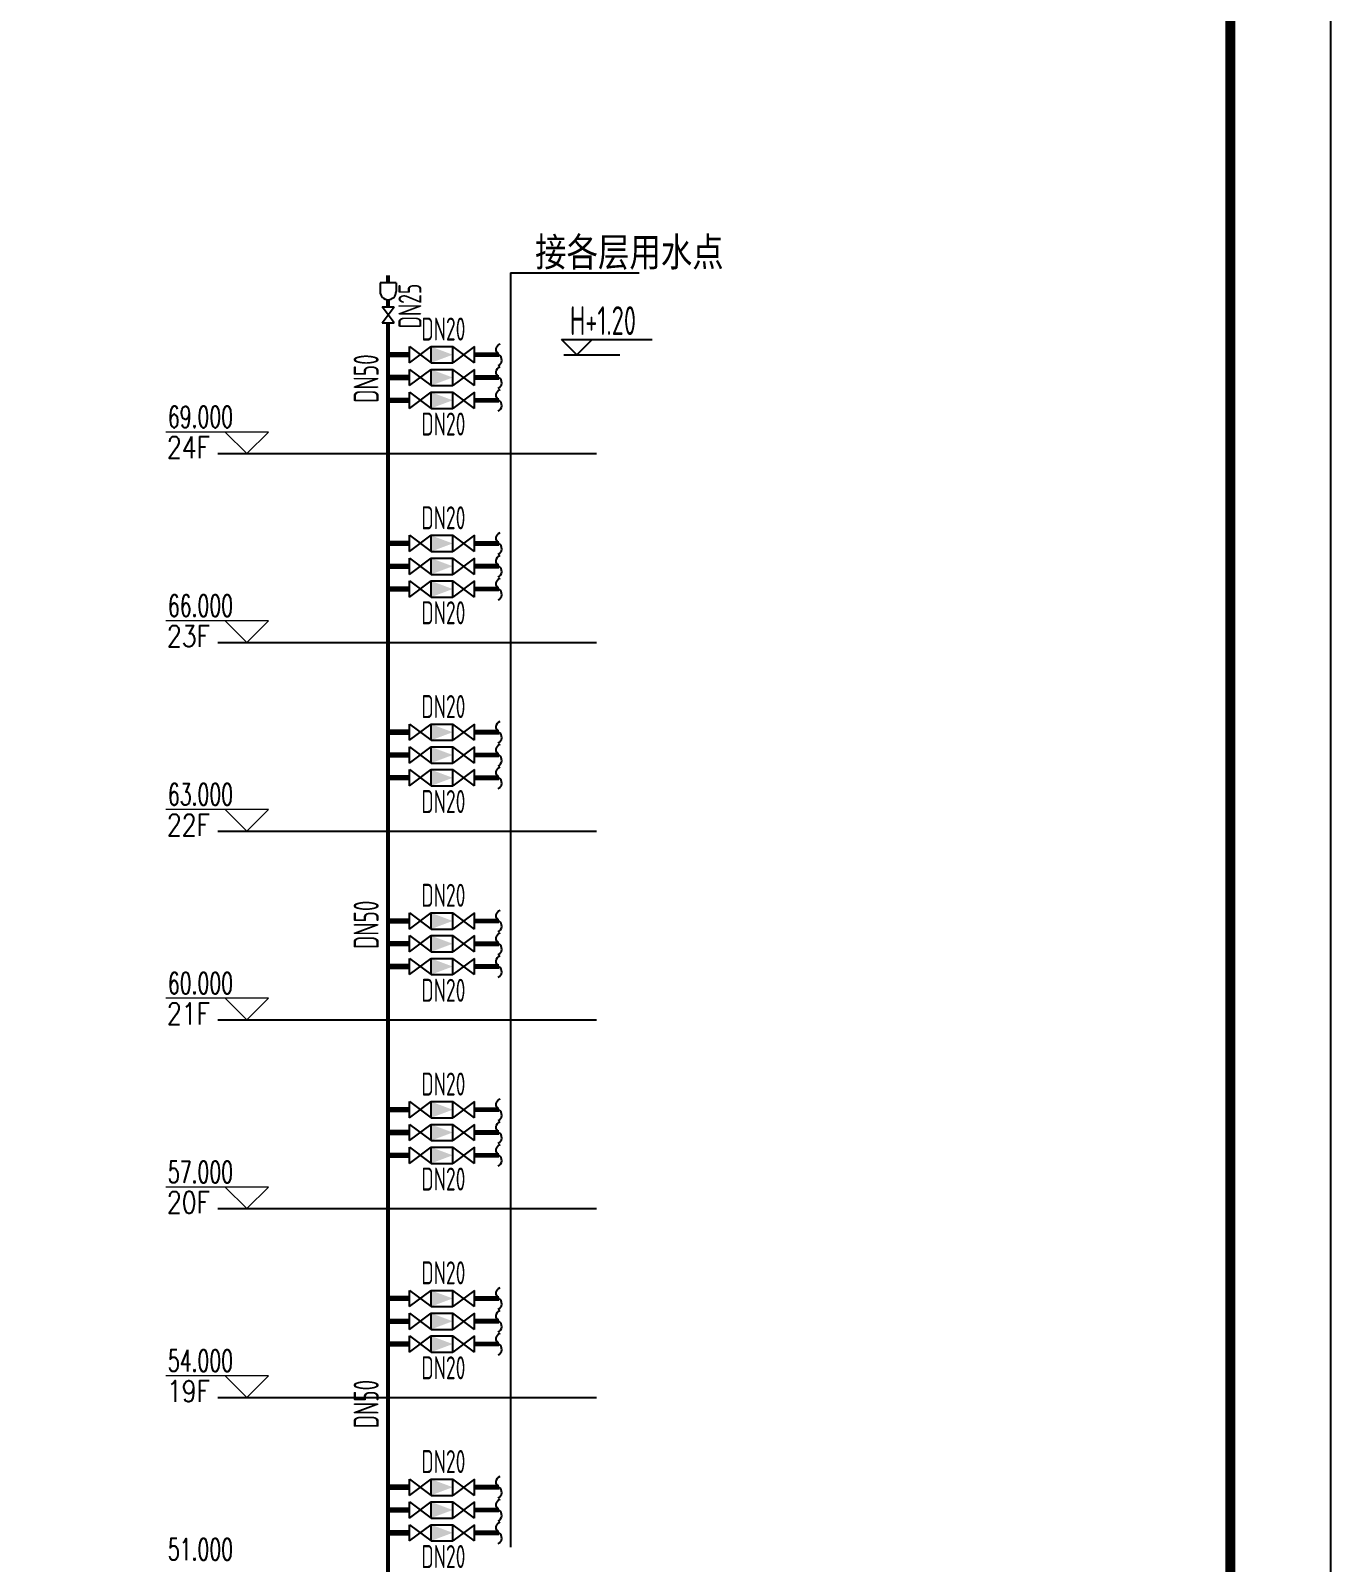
# Model space of a CAD drawing. Header units: millimetres. Extents: x 10779125 to 11142123, y -372083 to -144871.
# Drawn here: x 10921341 to 10934342, y -301535 to -286214 of the extents above; entities that cross this region are included whole.
import ezdxf
from ezdxf.enums import TextEntityAlignment as Align

# ---------------------------------------------------------------- set-up
doc = ezdxf.new("R2010")
doc.units = ezdxf.units.MM
doc.header["$LTSCALE"] = 1000
doc.header["$MEASUREMENT"] = 0
doc.layers.get('0').update_dxf_attribs({"color": 255, "linetype": 'CONTINUOUS'})
for name, color, linetype in [('_标注', 7, 'CONTINUOUS'), ('JG', 1, 'CONTINUOUS'), ('TWT', 7, 'CONTINUOUS'), ('TWT_TEXT', 7, 'CONTINUOUS'), ('W-OTHERS02', 7, 'CONTINUOUS'), ('WW_PJ', 7, 'CONTINUOUS'), ('喷淋', 6, 'CONTINUOUS'), ('消防', 3, 'CONTINUOUS')]:
    doc.layers.add(name, color=color, linetype=linetype)
doc.layers.add('TWT_ELEV', color=3, linetype='CONTINUOUS', lineweight=15)
doc.styles.add('_TWT_DIM', font='SIMPLEX', dxfattribs={"width": 0.8, "height": 3.5, "bigfont": 'HZTXT'})
doc.styles.add('_TWT_DIM_ELE', font='SIMPLEX', dxfattribs={"width": 0.8, "height": 3.5, "bigfont": 'HZTXT'})
doc.styles.add('gps_hz', font='tssdeng.shx', dxfattribs={"width": 0.7, "bigfont": 'tssdchn.shx'})
doc.styles.get("Standard").update_dxf_attribs({"font": 'symbol.ttf'})

# ---------------------------------------------------------------- blocks, each defined once
blk = doc.blocks.new('tk')
blk.add_lwpolyline([(3470009, -88473), (3470009, -4373), (3529409, -4373), (3529409, -88473)], close=True)
at = {"const_width": 100}
blk.add_lwpolyline([(3528409, -6873), (3528409, -87473), (3471009, -87473), (3471009, -6873)], close=True, dxfattribs=at)
blk = doc.blocks.new('$DGFH')
blk.add_lwpolyline([(0.07, -1.01, -0.575183), (0, 0, 0.604745), (-0.11, 1.01, 16.924828)], format="xyb")

msp = doc.modelspace()

# ---------------------------------------------------------------- linework, layer by layer
for p, q in [((10926141.5, -288635.6), (10927426.7, -288635.6)), ((10926141.5, -288635.6), (10926141.5, -301384.8)), ((10926672.7, -289455.4), (10927234.3, -289455.4))]:
    msp.add_line(p, q)
at = {"layer": 'JG'}
for points, const_width in [([(10924916.5, -288736.1), (10924916.5, -288661.3)], 40.1), ([(10924916.5, -288977), (10924916.5, -288905.2)], 40.1), ([(10924916.5, -289137.5), (10924916.5, -333249.1)], 40.1), ([(10924916.5, -289455.4), (10925128.8, -289455.4)], 54.2), ([(10925779, -289455.4), (10926025, -289455.4)], 48.8), ([(10924916.5, -289683.4), (10925128.8, -289683.4)], 54.2), ([(10925779, -289683.4), (10926025, -289683.4)], 48.8), ([(10924916.5, -289911.4), (10925128.8, -289911.4)], 54.2), ([(10925779, -289911.4), (10926025, -289911.4)], 48.8), ([(10924916.5, -291343.4), (10925128.8, -291343.4)], 54.2), ([(10925779, -291343.4), (10926025, -291343.4)], 48.8), ([(10924916.5, -291571.4), (10925128.8, -291571.4)], 54.2), ([(10925779, -291571.4), (10926025, -291571.4)], 48.8), ([(10924916.5, -291799.4), (10925128.8, -291799.4)], 54.2), ([(10925779, -291799.4), (10926025, -291799.4)], 48.8), ([(10924916.5, -293231.4), (10925128.8, -293231.4)], 54.2), ([(10925779, -293231.4), (10926025, -293231.4)], 48.8), ([(10924916.5, -293459.4), (10925128.8, -293459.4)], 54.2), ([(10925779, -293459.4), (10926025, -293459.4)], 48.8), ([(10924916.5, -293687.4), (10925128.8, -293687.4)], 54.2), ([(10925779, -293687.4), (10926025, -293687.4)], 48.8), ([(10924916.5, -295119.4), (10925128.8, -295119.4)], 54.2), ([(10925779, -295119.4), (10926025, -295119.4)], 48.8), ([(10924916.5, -295347.4), (10925128.8, -295347.4)], 54.2), ([(10925779, -295347.4), (10926025, -295347.4)], 48.8), ([(10924916.5, -295575.4), (10925128.8, -295575.4)], 54.2), ([(10925779, -295575.4), (10926025, -295575.4)], 48.8), ([(10924916.5, -297007.4), (10925128.8, -297007.4)], 54.2), ([(10925779, -297007.4), (10926025, -297007.4)], 48.8), ([(10924916.5, -297235.4), (10925128.8, -297235.4)], 54.2), ([(10925779, -297235.4), (10926025, -297235.4)], 48.8), ([(10924916.5, -297463.4), (10925128.8, -297463.4)], 54.2), ([(10925779, -297463.4), (10926025, -297463.4)], 48.8), ([(10924916.5, -298895.4), (10925128.8, -298895.4)], 54.2), ([(10925779, -298895.4), (10926025, -298895.4)], 48.8), ([(10924916.5, -299123.4), (10925128.8, -299123.4)], 54.2), ([(10925779, -299123.4), (10926025, -299123.4)], 48.8), ([(10924916.5, -299351.4), (10925128.8, -299351.4)], 54.2), ([(10925779, -299351.4), (10926025, -299351.4)], 48.8), ([(10924916.5, -300783.4), (10925128.8, -300783.4)], 54.2), ([(10925779, -300783.4), (10926025, -300783.4)], 48.8), ([(10924916.5, -301011.4), (10925128.8, -301011.4)], 54.2), ([(10925779, -301011.4), (10926025, -301011.4)], 48.8), ([(10924916.5, -301239.4), (10925128.8, -301239.4)], 54.2), ([(10925779, -301239.4), (10926025, -301239.4)], 48.8)]:
    msp.add_lwpolyline(points, dxfattribs=dict(at, const_width=const_width))
at = {"layer": 'TWT', "color": 8}
for p, q in [((10923213.4, -290444.8), (10926999.8, -290444.8)), ((10923213.4, -292332.8), (10926999.8, -292332.8)), ((10923213.4, -294220.8), (10926999.8, -294220.8)), ((10923213.4, -296108.8), (10926999.8, -296108.8)), ((10923213.4, -297996.8), (10926999.8, -297996.8)), ((10923213.4, -299884.8), (10926999.8, -299884.8))]:
    msp.add_line(p, q, dxfattribs=at)
at = {"layer": 'TWT_ELEV'}
for p, q in [((10923719.6, -290228.8), (10922692, -290228.8)), ((10923503.6, -290444.8), (10923287.6, -290228.8)), ((10923503.6, -290444.8), (10923719.6, -290228.8)), ((10923719.6, -292116.8), (10922692, -292116.8)), ((10923503.6, -292332.8), (10923287.6, -292116.8)), ((10923503.6, -292332.8), (10923719.6, -292116.8)), ((10923719.6, -294004.8), (10922692, -294004.8)), ((10923503.6, -294220.8), (10923287.6, -294004.8)), ((10923503.6, -294220.8), (10923719.6, -294004.8)), ((10923719.6, -295892.8), (10922692, -295892.8)), ((10923503.6, -296108.8), (10923287.6, -295892.8)), ((10923503.6, -296108.8), (10923719.6, -295892.8)), ((10923719.6, -297780.8), (10922692, -297780.8)), ((10923503.6, -297996.8), (10923287.6, -297780.8)), ((10923503.6, -297996.8), (10923719.6, -297780.8)), ((10923719.6, -299668.8), (10922692, -299668.8)), ((10923503.6, -299884.8), (10923287.6, -299668.8)), ((10923503.6, -299884.8), (10923719.6, -299668.8))]:
    msp.add_line(p, q, dxfattribs=at)
at = {"layer": 'W-OTHERS02', "color": 0}
for p, q in [((10926804.8, -289455.4), (10926652.1, -289302.7)), ((10926652.1, -289302.7), (10927539.6, -289302.7)), ((10926804.8, -289455.4), (10926652.1, -289302.7)), ((10926652.1, -289302.7), (10927557.2, -289302.7)), ((10926804.8, -289455.4), (10926957.5, -289302.7)), ((10926804.8, -289455.4), (10926957.5, -289302.7))]:
    msp.add_line(p, q, dxfattribs=at)
at = {"layer": '喷淋'}
for p, q in [((10924976.7, -289137.5), (10924856.3, -288977)), ((10924856.3, -289137.5), (10924976.7, -288977)), ((10924856.3, -288977), (10924976.7, -288977)), ((10924856.3, -289137.5), (10924976.7, -289137.5)), ((10925128.8, -289536.7), (10925128.8, -289374.2)), ((10925128.8, -289536.7), (10925345.5, -289374.2)), ((10925128.8, -289374.2), (10925345.5, -289536.7)), ((10925345.5, -289374.2), (10925562.2, -289374.2)), ((10925345.5, -289536.7), (10925345.5, -289374.2)), ((10925345.5, -289536.7), (10925345.5, -289374.2)), ((10925345.5, -289536.7), (10925345.5, -289374.2)), ((10925345.5, -289536.7), (10925345.5, -289374.2)), ((10925345.5, -289536.7), (10925345.5, -289374.2)), ((10925345.5, -289536.7), (10925345.5, -289374.2)), ((10925345.5, -289536.7), (10925345.5, -289374.2)), ((10925345.5, -289536.7), (10925345.5, -289374.2)), ((10925345.5, -289536.7), (10925345.5, -289374.2)), ((10925562.2, -289536.7), (10925562.2, -289374.2)), ((10925779, -289536.7), (10925562.2, -289374.2)), ((10925779, -289374.2), (10925562.2, -289536.7)), ((10925779, -289536.7), (10925779, -289374.2)), ((10925345.5, -289536.7), (10925562.2, -289536.7)), ((10925128.8, -289764.7), (10925128.8, -289602.1)), ((10925128.8, -289764.7), (10925345.5, -289602.1)), ((10925128.8, -289602.1), (10925345.5, -289764.7)), ((10925345.5, -289602.1), (10925562.2, -289602.1)), ((10925345.5, -289764.7), (10925345.5, -289602.1)), ((10925345.5, -289764.7), (10925345.5, -289602.1)), ((10925345.5, -289764.7), (10925345.5, -289602.1)), ((10925345.5, -289764.7), (10925345.5, -289602.1)), ((10925345.5, -289764.7), (10925345.5, -289602.1)), ((10925345.5, -289764.7), (10925345.5, -289602.1)), ((10925345.5, -289764.7), (10925345.5, -289602.1)), ((10925345.5, -289764.7), (10925345.5, -289602.1)), ((10925345.5, -289764.7), (10925345.5, -289602.1)), ((10925562.2, -289764.7), (10925562.2, -289602.1)), ((10925779, -289764.7), (10925562.2, -289602.1)), ((10925779, -289602.1), (10925562.2, -289764.7)), ((10925779, -289764.7), (10925779, -289602.1)), ((10925128.8, -289992.7), (10925128.8, -289830.1)), ((10925128.8, -289992.7), (10925345.5, -289830.1)), ((10925128.8, -289830.1), (10925345.5, -289992.7)), ((10925345.5, -289764.7), (10925562.2, -289764.7)), ((10925345.5, -289830.1), (10925562.2, -289830.1)), ((10925345.5, -289992.7), (10925345.5, -289830.1)), ((10925345.5, -289992.7), (10925345.5, -289830.1)), ((10925345.5, -289992.7), (10925345.5, -289830.1)), ((10925345.5, -289992.7), (10925345.5, -289830.1)), ((10925345.5, -289992.7), (10925345.5, -289830.1)), ((10925345.5, -289992.7), (10925345.5, -289830.1)), ((10925345.5, -289992.7), (10925345.5, -289830.1)), ((10925345.5, -289992.7), (10925345.5, -289830.1)), ((10925345.5, -289992.7), (10925345.5, -289830.1)), ((10925562.2, -289992.7), (10925562.2, -289830.1)), ((10925779, -289992.7), (10925562.2, -289830.1)), ((10925779, -289830.1), (10925562.2, -289992.7)), ((10925779, -289992.7), (10925779, -289830.1)), ((10925345.5, -289992.7), (10925562.2, -289992.7)), ((10925128.8, -291424.7), (10925128.8, -291262.2)), ((10925128.8, -291424.7), (10925345.5, -291262.2)), ((10925128.8, -291262.2), (10925345.5, -291424.7)), ((10925345.5, -291262.2), (10925562.2, -291262.2)), ((10925345.5, -291424.7), (10925345.5, -291262.2)), ((10925345.5, -291424.7), (10925345.5, -291262.2)), ((10925345.5, -291424.7), (10925345.5, -291262.2)), ((10925345.5, -291424.7), (10925345.5, -291262.2)), ((10925345.5, -291424.7), (10925345.5, -291262.2)), ((10925345.5, -291424.7), (10925345.5, -291262.2)), ((10925345.5, -291424.7), (10925345.5, -291262.2)), ((10925345.5, -291424.7), (10925345.5, -291262.2)), ((10925345.5, -291424.7), (10925345.5, -291262.2)), ((10925562.2, -291424.7), (10925562.2, -291262.2)), ((10925779, -291424.7), (10925562.2, -291262.2)), ((10925779, -291262.2), (10925562.2, -291424.7)), ((10925779, -291424.7), (10925779, -291262.2)), ((10925128.8, -291652.7), (10925128.8, -291490.1)), ((10925128.8, -291652.7), (10925345.5, -291490.1)), ((10925128.8, -291490.1), (10925345.5, -291652.7)), ((10925345.5, -291424.7), (10925562.2, -291424.7)), ((10925345.5, -291490.1), (10925562.2, -291490.1)), ((10925345.5, -291652.7), (10925345.5, -291490.1)), ((10925345.5, -291652.7), (10925345.5, -291490.1)), ((10925345.5, -291652.7), (10925345.5, -291490.1)), ((10925345.5, -291652.7), (10925345.5, -291490.1)), ((10925345.5, -291652.7), (10925345.5, -291490.1)), ((10925345.5, -291652.7), (10925345.5, -291490.1)), ((10925345.5, -291652.7), (10925345.5, -291490.1)), ((10925345.5, -291652.7), (10925345.5, -291490.1)), ((10925345.5, -291652.7), (10925345.5, -291490.1)), ((10925562.2, -291652.7), (10925562.2, -291490.1)), ((10925779, -291652.7), (10925562.2, -291490.1)), ((10925779, -291490.1), (10925562.2, -291652.7)), ((10925779, -291652.7), (10925779, -291490.1)), ((10925345.5, -291652.7), (10925562.2, -291652.7)), ((10925128.8, -291880.7), (10925128.8, -291718.1)), ((10925128.8, -291880.7), (10925345.5, -291718.1)), ((10925128.8, -291718.1), (10925345.5, -291880.7)), ((10925345.5, -291718.1), (10925562.2, -291718.1)), ((10925345.5, -291880.7), (10925345.5, -291718.1)), ((10925345.5, -291880.7), (10925345.5, -291718.1)), ((10925345.5, -291880.7), (10925345.5, -291718.1)), ((10925345.5, -291880.7), (10925345.5, -291718.1)), ((10925345.5, -291880.7), (10925345.5, -291718.1)), ((10925345.5, -291880.7), (10925345.5, -291718.1)), ((10925345.5, -291880.7), (10925345.5, -291718.1)), ((10925345.5, -291880.7), (10925345.5, -291718.1)), ((10925345.5, -291880.7), (10925345.5, -291718.1)), ((10925562.2, -291880.7), (10925562.2, -291718.1)), ((10925779, -291880.7), (10925562.2, -291718.1)), ((10925779, -291718.1), (10925562.2, -291880.7)), ((10925779, -291880.7), (10925779, -291718.1)), ((10925345.5, -291880.7), (10925562.2, -291880.7)), ((10925128.8, -293312.7), (10925128.8, -293150.2)), ((10925128.8, -293312.7), (10925345.5, -293150.2)), ((10925128.8, -293150.2), (10925345.5, -293312.7)), ((10925345.5, -293150.2), (10925562.2, -293150.2)), ((10925345.5, -293312.7), (10925345.5, -293150.2)), ((10925345.5, -293312.7), (10925345.5, -293150.2)), ((10925345.5, -293312.7), (10925345.5, -293150.2)), ((10925345.5, -293312.7), (10925345.5, -293150.2)), ((10925345.5, -293312.7), (10925345.5, -293150.2)), ((10925345.5, -293312.7), (10925345.5, -293150.2)), ((10925345.5, -293312.7), (10925345.5, -293150.2)), ((10925345.5, -293312.7), (10925345.5, -293150.2)), ((10925345.5, -293312.7), (10925345.5, -293150.2)), ((10925562.2, -293312.7), (10925562.2, -293150.2)), ((10925779, -293312.7), (10925562.2, -293150.2)), ((10925779, -293150.2), (10925562.2, -293312.7)), ((10925779, -293312.7), (10925779, -293150.2)), ((10925128.8, -293540.7), (10925128.8, -293378.1)), ((10925128.8, -293540.7), (10925345.5, -293378.1)), ((10925128.8, -293378.1), (10925345.5, -293540.7)), ((10925345.5, -293312.7), (10925562.2, -293312.7)), ((10925345.5, -293378.1), (10925562.2, -293378.1)), ((10925345.5, -293540.7), (10925345.5, -293378.1)), ((10925345.5, -293540.7), (10925345.5, -293378.1)), ((10925345.5, -293540.7), (10925345.5, -293378.1)), ((10925345.5, -293540.7), (10925345.5, -293378.1)), ((10925345.5, -293540.7), (10925345.5, -293378.1)), ((10925345.5, -293540.7), (10925345.5, -293378.1)), ((10925345.5, -293540.7), (10925345.5, -293378.1)), ((10925345.5, -293540.7), (10925345.5, -293378.1)), ((10925345.5, -293540.7), (10925345.5, -293378.1)), ((10925562.2, -293540.7), (10925562.2, -293378.1)), ((10925779, -293540.7), (10925562.2, -293378.1)), ((10925779, -293378.1), (10925562.2, -293540.7)), ((10925779, -293540.7), (10925779, -293378.1)), ((10925345.5, -293540.7), (10925562.2, -293540.7)), ((10925128.8, -293768.7), (10925128.8, -293606.1)), ((10925128.8, -293768.7), (10925345.5, -293606.1)), ((10925128.8, -293606.1), (10925345.5, -293768.7)), ((10925345.5, -293606.1), (10925562.2, -293606.1)), ((10925345.5, -293768.7), (10925345.5, -293606.1)), ((10925345.5, -293768.7), (10925345.5, -293606.1)), ((10925345.5, -293768.7), (10925345.5, -293606.1)), ((10925345.5, -293768.7), (10925345.5, -293606.1)), ((10925345.5, -293768.7), (10925345.5, -293606.1)), ((10925345.5, -293768.7), (10925345.5, -293606.1)), ((10925345.5, -293768.7), (10925345.5, -293606.1)), ((10925345.5, -293768.7), (10925345.5, -293606.1)), ((10925345.5, -293768.7), (10925345.5, -293606.1)), ((10925562.2, -293768.7), (10925562.2, -293606.1)), ((10925779, -293768.7), (10925562.2, -293606.1)), ((10925779, -293606.1), (10925562.2, -293768.7)), ((10925779, -293768.7), (10925779, -293606.1)), ((10925345.5, -293768.7), (10925562.2, -293768.7)), ((10925128.8, -295200.7), (10925128.8, -295038.2)), ((10925128.8, -295200.7), (10925345.5, -295038.2)), ((10925128.8, -295038.2), (10925345.5, -295200.7)), ((10925345.5, -295038.2), (10925562.2, -295038.2)), ((10925345.5, -295200.7), (10925345.5, -295038.2)), ((10925345.5, -295200.7), (10925345.5, -295038.2)), ((10925345.5, -295200.7), (10925345.5, -295038.2)), ((10925345.5, -295200.7), (10925345.5, -295038.2)), ((10925345.5, -295200.7), (10925345.5, -295038.2)), ((10925345.5, -295200.7), (10925345.5, -295038.2)), ((10925345.5, -295200.7), (10925345.5, -295038.2)), ((10925345.5, -295200.7), (10925345.5, -295038.2)), ((10925345.5, -295200.7), (10925345.5, -295038.2)), ((10925562.2, -295200.7), (10925562.2, -295038.2)), ((10925779, -295200.7), (10925562.2, -295038.2)), ((10925779, -295038.2), (10925562.2, -295200.7)), ((10925779, -295200.7), (10925779, -295038.2)), ((10925345.5, -295200.7), (10925562.2, -295200.7)), ((10925128.8, -295428.7), (10925128.8, -295266.1)), ((10925128.8, -295428.7), (10925345.5, -295266.1)), ((10925128.8, -295266.1), (10925345.5, -295428.7)), ((10925345.5, -295266.1), (10925562.2, -295266.1)), ((10925345.5, -295428.7), (10925345.5, -295266.1)), ((10925345.5, -295428.7), (10925345.5, -295266.1)), ((10925345.5, -295428.7), (10925345.5, -295266.1)), ((10925345.5, -295428.7), (10925345.5, -295266.1)), ((10925345.5, -295428.7), (10925345.5, -295266.1)), ((10925345.5, -295428.7), (10925345.5, -295266.1)), ((10925345.5, -295428.7), (10925345.5, -295266.1)), ((10925345.5, -295428.7), (10925345.5, -295266.1)), ((10925345.5, -295428.7), (10925345.5, -295266.1)), ((10925562.2, -295428.7), (10925562.2, -295266.1)), ((10925779, -295428.7), (10925562.2, -295266.1)), ((10925779, -295266.1), (10925562.2, -295428.7)), ((10925779, -295428.7), (10925779, -295266.1)), ((10925128.8, -295656.7), (10925128.8, -295494.1)), ((10925128.8, -295656.7), (10925345.5, -295494.1)), ((10925128.8, -295494.1), (10925345.5, -295656.7)), ((10925345.5, -295428.7), (10925562.2, -295428.7)), ((10925345.5, -295494.1), (10925562.2, -295494.1)), ((10925345.5, -295656.7), (10925345.5, -295494.1)), ((10925345.5, -295656.7), (10925345.5, -295494.1)), ((10925345.5, -295656.7), (10925345.5, -295494.1)), ((10925345.5, -295656.7), (10925345.5, -295494.1)), ((10925345.5, -295656.7), (10925345.5, -295494.1)), ((10925345.5, -295656.7), (10925345.5, -295494.1)), ((10925345.5, -295656.7), (10925345.5, -295494.1)), ((10925345.5, -295656.7), (10925345.5, -295494.1)), ((10925345.5, -295656.7), (10925345.5, -295494.1)), ((10925562.2, -295656.7), (10925562.2, -295494.1)), ((10925779, -295656.7), (10925562.2, -295494.1)), ((10925779, -295494.1), (10925562.2, -295656.7)), ((10925779, -295656.7), (10925779, -295494.1)), ((10925345.5, -295656.7), (10925562.2, -295656.7)), ((10925128.8, -297088.7), (10925128.8, -296926.2)), ((10925128.8, -297088.7), (10925345.5, -296926.2)), ((10925128.8, -296926.2), (10925345.5, -297088.7)), ((10925345.5, -296926.2), (10925562.2, -296926.2)), ((10925345.5, -297088.7), (10925345.5, -296926.2)), ((10925345.5, -297088.7), (10925345.5, -296926.2)), ((10925345.5, -297088.7), (10925345.5, -296926.2)), ((10925345.5, -297088.7), (10925345.5, -296926.2)), ((10925345.5, -297088.7), (10925345.5, -296926.2)), ((10925345.5, -297088.7), (10925345.5, -296926.2)), ((10925345.5, -297088.7), (10925345.5, -296926.2)), ((10925345.5, -297088.7), (10925345.5, -296926.2)), ((10925345.5, -297088.7), (10925345.5, -296926.2)), ((10925562.2, -297088.7), (10925562.2, -296926.2)), ((10925779, -297088.7), (10925562.2, -296926.2)), ((10925779, -296926.2), (10925562.2, -297088.7)), ((10925779, -297088.7), (10925779, -296926.2)), ((10925128.8, -297316.7), (10925128.8, -297154.1)), ((10925128.8, -297316.7), (10925345.5, -297154.1)), ((10925128.8, -297154.1), (10925345.5, -297316.7)), ((10925345.5, -297088.7), (10925562.2, -297088.7)), ((10925345.5, -297154.1), (10925562.2, -297154.1)), ((10925345.5, -297316.7), (10925345.5, -297154.1)), ((10925345.5, -297316.7), (10925345.5, -297154.1)), ((10925345.5, -297316.7), (10925345.5, -297154.1)), ((10925345.5, -297316.7), (10925345.5, -297154.1)), ((10925345.5, -297316.7), (10925345.5, -297154.1)), ((10925345.5, -297316.7), (10925345.5, -297154.1)), ((10925345.5, -297316.7), (10925345.5, -297154.1)), ((10925345.5, -297316.7), (10925345.5, -297154.1)), ((10925345.5, -297316.7), (10925345.5, -297154.1)), ((10925562.2, -297316.7), (10925562.2, -297154.1)), ((10925779, -297316.7), (10925562.2, -297154.1)), ((10925779, -297154.1), (10925562.2, -297316.7)), ((10925779, -297316.7), (10925779, -297154.1)), ((10925128.8, -297544.7), (10925128.8, -297382.1)), ((10925128.8, -297544.7), (10925345.5, -297382.1)), ((10925128.8, -297382.1), (10925345.5, -297544.7)), ((10925345.5, -297316.7), (10925562.2, -297316.7)), ((10925345.5, -297382.1), (10925562.2, -297382.1)), ((10925345.5, -297544.7), (10925345.5, -297382.1)), ((10925345.5, -297544.7), (10925345.5, -297382.1)), ((10925345.5, -297544.7), (10925345.5, -297382.1)), ((10925345.5, -297544.7), (10925345.5, -297382.1)), ((10925345.5, -297544.7), (10925345.5, -297382.1)), ((10925345.5, -297544.7), (10925345.5, -297382.1)), ((10925345.5, -297544.7), (10925345.5, -297382.1)), ((10925345.5, -297544.7), (10925345.5, -297382.1)), ((10925345.5, -297544.7), (10925345.5, -297382.1)), ((10925562.2, -297544.7), (10925562.2, -297382.1)), ((10925779, -297544.7), (10925562.2, -297382.1)), ((10925779, -297382.1), (10925562.2, -297544.7)), ((10925779, -297544.7), (10925779, -297382.1)), ((10925345.5, -297544.7), (10925562.2, -297544.7)), ((10925128.8, -298976.7), (10925128.8, -298814.2)), ((10925128.8, -298976.7), (10925345.5, -298814.2)), ((10925128.8, -298814.2), (10925345.5, -298976.7)), ((10925345.5, -298814.2), (10925562.2, -298814.2)), ((10925345.5, -298976.7), (10925345.5, -298814.2)), ((10925345.5, -298976.7), (10925345.5, -298814.2)), ((10925345.5, -298976.7), (10925345.5, -298814.2)), ((10925345.5, -298976.7), (10925345.5, -298814.2)), ((10925345.5, -298976.7), (10925345.5, -298814.2)), ((10925345.5, -298976.7), (10925345.5, -298814.2)), ((10925345.5, -298976.7), (10925345.5, -298814.2)), ((10925345.5, -298976.7), (10925345.5, -298814.2)), ((10925345.5, -298976.7), (10925345.5, -298814.2)), ((10925562.2, -298976.7), (10925562.2, -298814.2)), ((10925779, -298976.7), (10925562.2, -298814.2)), ((10925779, -298814.2), (10925562.2, -298976.7)), ((10925779, -298976.7), (10925779, -298814.2)), ((10925128.8, -299204.7), (10925128.8, -299042.1)), ((10925128.8, -299204.7), (10925345.5, -299042.1)), ((10925128.8, -299042.1), (10925345.5, -299204.7)), ((10925345.5, -298976.7), (10925562.2, -298976.7)), ((10925345.5, -299042.1), (10925562.2, -299042.1)), ((10925345.5, -299204.7), (10925345.5, -299042.1)), ((10925345.5, -299204.7), (10925345.5, -299042.1)), ((10925345.5, -299204.7), (10925345.5, -299042.1)), ((10925345.5, -299204.7), (10925345.5, -299042.1)), ((10925345.5, -299204.7), (10925345.5, -299042.1)), ((10925345.5, -299204.7), (10925345.5, -299042.1)), ((10925345.5, -299204.7), (10925345.5, -299042.1)), ((10925345.5, -299204.7), (10925345.5, -299042.1)), ((10925345.5, -299204.7), (10925345.5, -299042.1)), ((10925562.2, -299204.7), (10925562.2, -299042.1)), ((10925779, -299204.7), (10925562.2, -299042.1)), ((10925779, -299042.1), (10925562.2, -299204.7)), ((10925779, -299204.7), (10925779, -299042.1)), ((10925345.5, -299204.7), (10925562.2, -299204.7)), ((10925128.8, -299432.7), (10925128.8, -299270.1)), ((10925128.8, -299432.7), (10925345.5, -299270.1)), ((10925128.8, -299270.1), (10925345.5, -299432.7)), ((10925345.5, -299270.1), (10925562.2, -299270.1)), ((10925345.5, -299432.7), (10925345.5, -299270.1)), ((10925345.5, -299432.7), (10925345.5, -299270.1)), ((10925345.5, -299432.7), (10925345.5, -299270.1)), ((10925345.5, -299432.7), (10925345.5, -299270.1)), ((10925345.5, -299432.7), (10925345.5, -299270.1)), ((10925345.5, -299432.7), (10925345.5, -299270.1)), ((10925345.5, -299432.7), (10925345.5, -299270.1)), ((10925345.5, -299432.7), (10925345.5, -299270.1)), ((10925345.5, -299432.7), (10925345.5, -299270.1)), ((10925562.2, -299432.7), (10925562.2, -299270.1)), ((10925779, -299432.7), (10925562.2, -299270.1)), ((10925779, -299270.1), (10925562.2, -299432.7)), ((10925779, -299432.7), (10925779, -299270.1)), ((10925345.5, -299432.7), (10925562.2, -299432.7)), ((10925128.8, -300864.7), (10925128.8, -300702.2)), ((10925128.8, -300864.7), (10925345.5, -300702.2)), ((10925128.8, -300702.2), (10925345.5, -300864.7)), ((10925345.5, -300702.2), (10925562.2, -300702.2)), ((10925345.5, -300864.7), (10925345.5, -300702.2)), ((10925345.5, -300864.7), (10925345.5, -300702.2)), ((10925345.5, -300864.7), (10925345.5, -300702.2)), ((10925345.5, -300864.7), (10925345.5, -300702.2)), ((10925345.5, -300864.7), (10925345.5, -300702.2)), ((10925345.5, -300864.7), (10925345.5, -300702.2)), ((10925345.5, -300864.7), (10925345.5, -300702.2)), ((10925345.5, -300864.7), (10925345.5, -300702.2)), ((10925345.5, -300864.7), (10925345.5, -300702.2)), ((10925562.2, -300864.7), (10925562.2, -300702.2)), ((10925779, -300864.7), (10925562.2, -300702.2)), ((10925779, -300702.2), (10925562.2, -300864.7)), ((10925779, -300864.7), (10925779, -300702.2)), ((10925345.5, -300864.7), (10925562.2, -300864.7)), ((10925128.8, -301092.7), (10925128.8, -300930.1)), ((10925128.8, -301092.7), (10925345.5, -300930.1)), ((10925128.8, -300930.1), (10925345.5, -301092.7)), ((10925345.5, -300930.1), (10925562.2, -300930.1)), ((10925345.5, -301092.7), (10925345.5, -300930.1)), ((10925345.5, -301092.7), (10925345.5, -300930.1)), ((10925345.5, -301092.7), (10925345.5, -300930.1)), ((10925345.5, -301092.7), (10925345.5, -300930.1)), ((10925345.5, -301092.7), (10925345.5, -300930.1)), ((10925345.5, -301092.7), (10925345.5, -300930.1)), ((10925345.5, -301092.7), (10925345.5, -300930.1)), ((10925345.5, -301092.7), (10925345.5, -300930.1)), ((10925345.5, -301092.7), (10925345.5, -300930.1)), ((10925562.2, -301092.7), (10925562.2, -300930.1)), ((10925779, -301092.7), (10925562.2, -300930.1)), ((10925779, -300930.1), (10925562.2, -301092.7)), ((10925779, -301092.7), (10925779, -300930.1)), ((10925128.8, -301320.7), (10925128.8, -301158.1)), ((10925128.8, -301320.7), (10925345.5, -301158.1)), ((10925128.8, -301158.1), (10925345.5, -301320.7)), ((10925345.5, -301092.7), (10925562.2, -301092.7)), ((10925345.5, -301158.1), (10925562.2, -301158.1)), ((10925345.5, -301320.7), (10925345.5, -301158.1)), ((10925345.5, -301320.7), (10925345.5, -301158.1)), ((10925345.5, -301320.7), (10925345.5, -301158.1)), ((10925345.5, -301320.7), (10925345.5, -301158.1)), ((10925345.5, -301320.7), (10925345.5, -301158.1)), ((10925345.5, -301320.7), (10925345.5, -301158.1)), ((10925345.5, -301320.7), (10925345.5, -301158.1)), ((10925345.5, -301320.7), (10925345.5, -301158.1)), ((10925345.5, -301320.7), (10925345.5, -301158.1)), ((10925562.2, -301320.7), (10925562.2, -301158.1)), ((10925779, -301320.7), (10925562.2, -301158.1)), ((10925779, -301158.1), (10925562.2, -301320.7)), ((10925779, -301320.7), (10925779, -301158.1)), ((10925345.5, -301320.7), (10925562.2, -301320.7))]:
    msp.add_line(p, q, dxfattribs=at)
for points in [[(10925345.5, -289374.2), (10925562.2, -289455.4), (10925345.5, -289536.7)], [(10925345.5, -289602.1), (10925562.2, -289683.4), (10925345.5, -289764.7)], [(10925345.5, -289830.1), (10925562.2, -289911.4), (10925345.5, -289992.7)], [(10925345.5, -291262.2), (10925562.2, -291343.4), (10925345.5, -291424.7)], [(10925345.5, -291490.1), (10925562.2, -291571.4), (10925345.5, -291652.7)], [(10925345.5, -291718.1), (10925562.2, -291799.4), (10925345.5, -291880.7)], [(10925345.5, -293150.2), (10925562.2, -293231.4), (10925345.5, -293312.7)], [(10925345.5, -293378.1), (10925562.2, -293459.4), (10925345.5, -293540.7)], [(10925345.5, -293606.1), (10925562.2, -293687.4), (10925345.5, -293768.7)], [(10925345.5, -295038.2), (10925562.2, -295119.4), (10925345.5, -295200.7)], [(10925345.5, -295266.1), (10925562.2, -295347.4), (10925345.5, -295428.7)], [(10925345.5, -295494.1), (10925562.2, -295575.4), (10925345.5, -295656.7)], [(10925345.5, -296926.2), (10925562.2, -297007.4), (10925345.5, -297088.7)], [(10925345.5, -297154.1), (10925562.2, -297235.4), (10925345.5, -297316.7)], [(10925345.5, -297382.1), (10925562.2, -297463.4), (10925345.5, -297544.7)], [(10925345.5, -298814.2), (10925562.2, -298895.4), (10925345.5, -298976.7)], [(10925345.5, -299042.1), (10925562.2, -299123.4), (10925345.5, -299204.7)], [(10925345.5, -299270.1), (10925562.2, -299351.4), (10925345.5, -299432.7)], [(10925345.5, -300702.2), (10925562.2, -300783.4), (10925345.5, -300864.7)], [(10925345.5, -300930.1), (10925562.2, -301011.4), (10925345.5, -301092.7)], [(10925345.5, -301158.1), (10925562.2, -301239.4), (10925345.5, -301320.7)]]:
    msp.add_solid(points, dxfattribs=at)
at = {"layer": '消防'}
for p, q in [((10924996.7, -288736.1), (10924836.2, -288736.1)), ((10924836.2, -288736.1), (10924836.2, -288824.9)), ((10924996.7, -288736.1), (10924996.7, -288824.9))]:
    msp.add_line(p, q, dxfattribs=at)
msp.add_arc((10924916.5, -288824.9), 80.3, 180, 0, dxfattribs=at)

# ---------------------------------------------------------------- block references
at = {"layer": '_标注'}
msp.add_blockref('tk', (7404932.6, -260359.8), dxfattribs=at)
at = {"layer": 'WW_PJ', "xscale": -108.3678911998868, "yscale": 108.3678911998868, "zscale": 108.3678911992535}
for p in [(10926025, -289455.4), (10926025, -289683.4), (10926025, -289911.4), (10926025, -291343.4), (10926025, -291571.4), (10926025, -291799.4), (10926025, -293231.4), (10926025, -293459.4), (10926025, -293687.4), (10926025, -295119.4), (10926025, -295347.4), (10926025, -295575.4), (10926025, -297007.4), (10926025, -297235.4), (10926025, -297463.4), (10926025, -298895.4), (10926025, -299123.4), (10926025, -299351.4), (10926025, -300783.4), (10926025, -301011.4), (10926025, -301239.4)]:
    msp.add_blockref('$DGFH', p, dxfattribs=at)

# ---------------------------------------------------------------- texts
at = {"width": 0.8}
msp.add_text('接各层用水点', height=288, dxfattribs=at).set_placement((10926387.2, -288572.1))
at = {"layer": '_标注', "style": 'gps_hz', "width": 0.65}
for s, height, rotation, p in [('DN25', 230, 90, (10925249.7, -289192.1)), ('H+1.20', 288, 0, (10926734.4, -289258.5))]:
    msp.add_text(s, height=height, rotation=rotation, dxfattribs=at).set_placement(p)
for p in [(10925249.3, -289313.9), (10925249.3, -290264), (10925249.3, -291201.9), (10925249.3, -292152), (10925249.3, -293089.9), (10925249.3, -294040), (10925249.3, -294977.9), (10925249.3, -295928), (10925249.3, -296865.9), (10925249.3, -297816), (10925249.3, -298753.9), (10925249.3, -299704), (10925249.3, -300641.9), (10925249.3, -301592)]:
    msp.add_text('DN20', height=230, dxfattribs=at).set_placement(p)
for p in [(10924821.6, -289694.6), (10924821.6, -295158.3), (10924821.6, -299952.6)]:
    msp.add_text('DN50', height=250, rotation=90, dxfattribs=at).set_placement(p, align=Align.CENTER)
at = {"layer": 'TWT_ELEV', "color": 7, "style": '_TWT_DIM_ELE', "width": 0.64}
for s, p in [('69.000', (10922713.6, -290185.6)), ('66.000', (10922713.6, -292073.6)), ('63.000', (10922713.6, -293961.6)), ('60.000', (10922713.6, -295849.6)), ('57.000', (10922713.6, -297737.6)), ('54.000', (10922713.6, -299625.6)), ('51.000', (10922713.6, -301513.6))]:
    msp.add_text(s, height=216, dxfattribs=at).set_placement(p)
at = {"layer": 'TWT_TEXT', "style": '_TWT_DIM', "width": 0.8}
for s, p in [('24F', (10922704.1, -290490.6)), ('23F', (10922704.1, -292378.6)), ('22F', (10922704.1, -294266.6)), ('21F', (10922704.1, -296154.6)), ('20F', (10922704.1, -298042.6)), ('19F', (10922704.1, -299930.6))]:
    msp.add_text(s, height=216, dxfattribs=at).set_placement(p)

doc.saveas('drawing.dxf')
